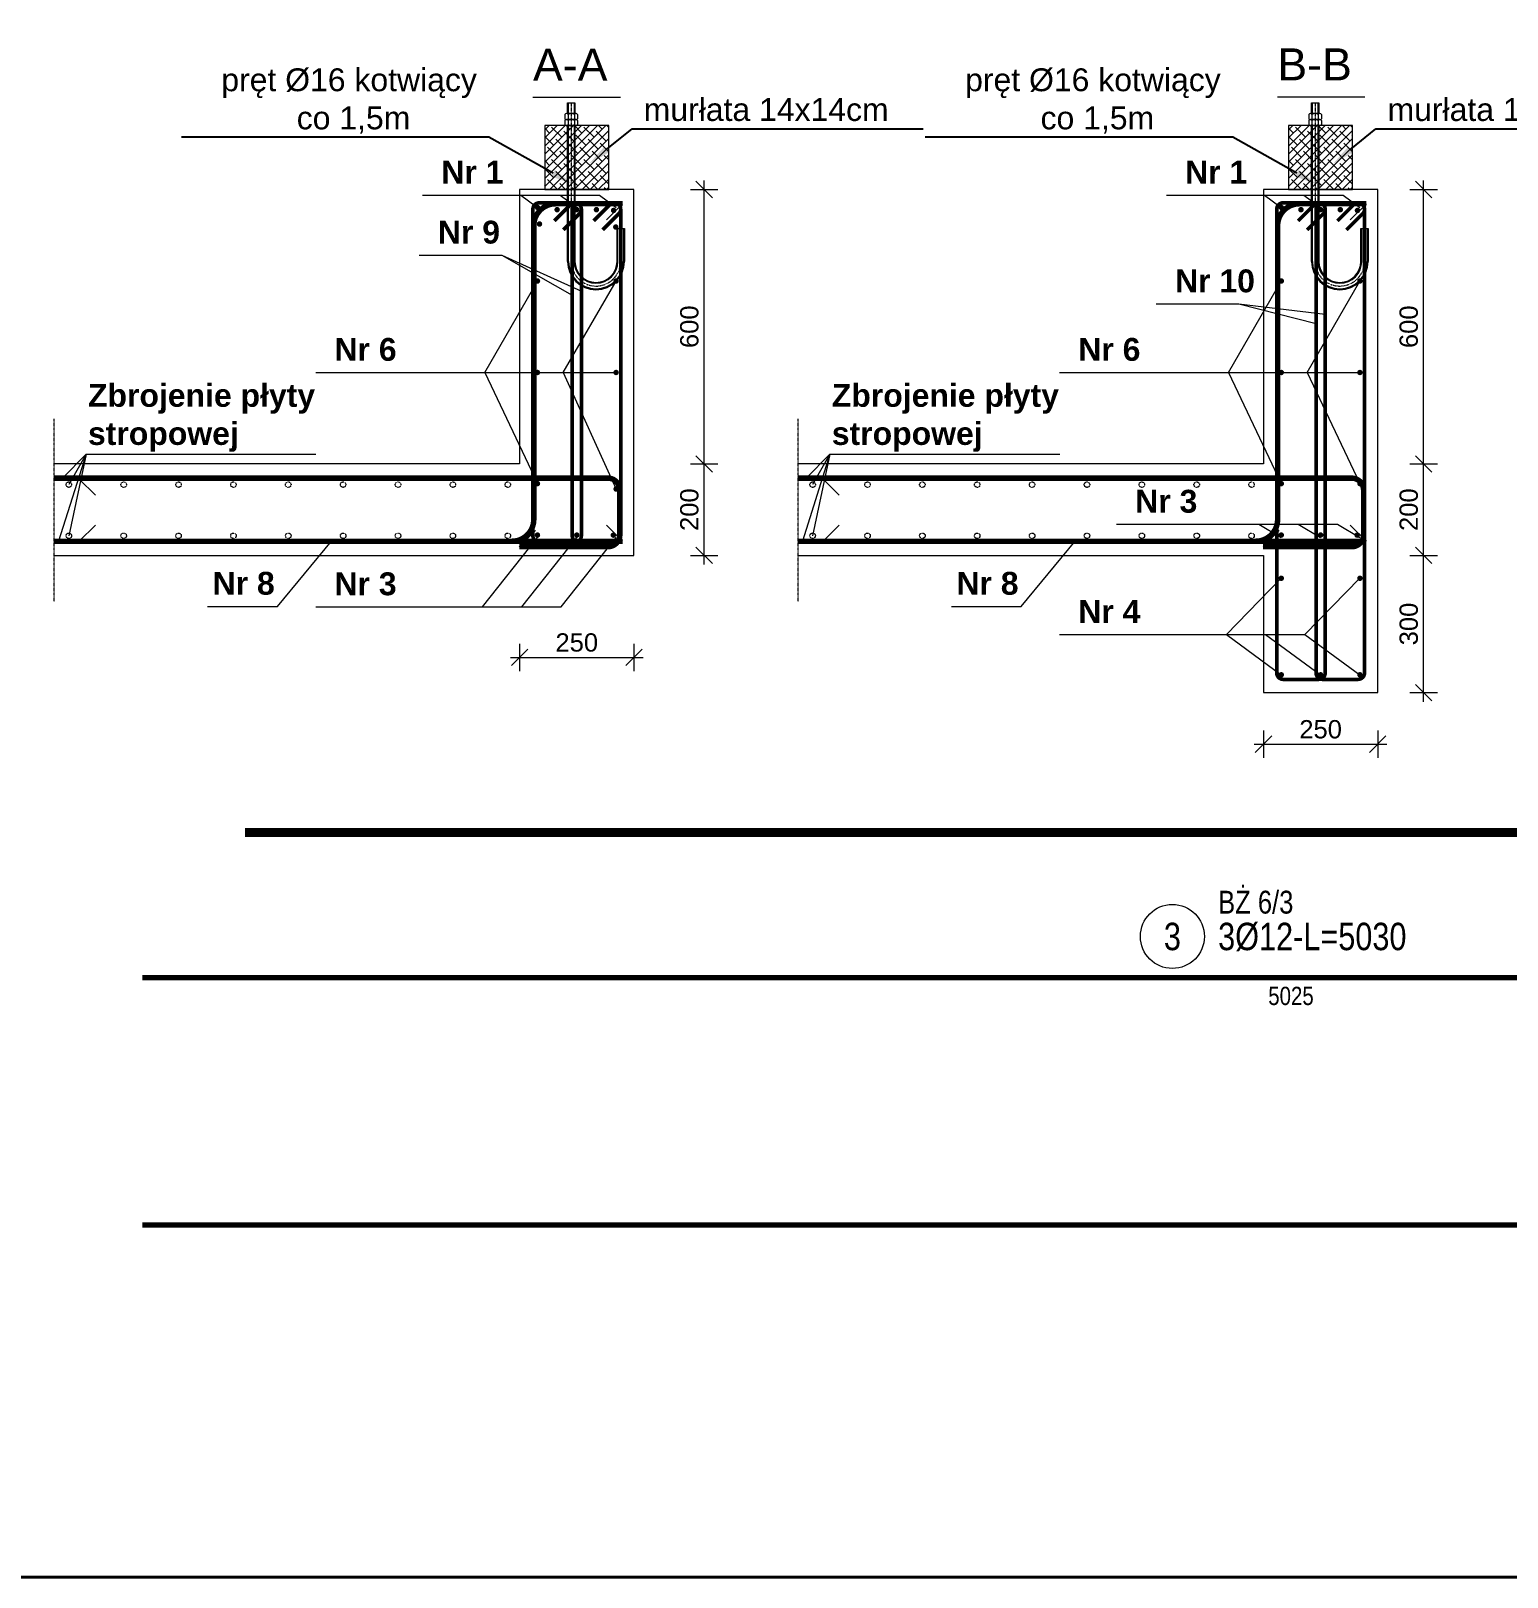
# Model space of a CAD drawing. Header units: millimetres. Extents: x 647 to 146539, y -131215 to 59.
# Drawn here: x 66491 to 69720, y -12172 to -8791 of the extents above; entities that cross this region are included whole.
import ezdxf
from ezdxf import colors
from ezdxf.entities.mleader import LeaderData, LeaderLine
from ezdxf.enums import TextEntityAlignment as Align
from ezdxf.math import Vec2, Vec3

# ---------------------------------------------------------------- set-up
doc = ezdxf.new("R2010")
doc.units = ezdxf.units.MM
doc.linetypes.add('DASHDOT', pattern=[1, 0.5, -0.25, 0, -0.25])
doc.linetypes.add('DASHED', pattern=[0.75, 0.5, -0.25])
doc.layers.get('Defpoints').update_dxf_attribs({"color": 2, "lineweight": 50})
for name, color, linetype, lineweight in [('e-cad_opisy', 2, 'Continuous', 18), ('e-cad_prety_widok', 1, 'Continuous', 40), ('G-Bloki', 221, 'Continuous', 5), ('G-Kreskowanie', 9, 'Continuous', 5), ('G-Obrys', 3, 'Continuous', 20), ('G-Opisy', 2, 'Continuous', 18), ('G-Osie', 6, 'DASHDOT', 9), ('G-Podkład', 9, 'Continuous', 13), ('G-Przerywana', 8, 'DASHED', 15), ('G-Ramka', 5, 'Continuous', 40), ('G-Wymiary', 4, 'Continuous', 9)]:
    doc.layers.add(name, color=color, linetype=linetype, lineweight=lineweight)
doc.layers.add('e-cad_rzutnie', color=61, linetype='Continuous', lineweight=5, plot=False)
doc.layers.add('G-Prety', color=1, linetype='Continuous')
doc.styles.add('Arial-GG', font='arial.ttf')
doc.styles.add('e-cad_1', font='arial.ttf')
doc.styles.get("Standard").update_dxf_attribs({"font": 'arial.ttf'})
doc.dimstyles.new('e-cad_1_20_[mm]', dxfattribs={"dimscale": 20, "dimtxt": 2, "dimasz": 1.8, "dimexe": 1.5, "dimexo": 0, "dimgap": 0.6, "dimtad": 1, "dimdec": 1, "dimrnd": 1, "dimtxsty": 'Arial-GG', "dimblk": 'OBLIQUE', "dimcen": 0, "dimdle": 1, "dimclrd": 4, "dimclre": 4, "dimclrt": 7, "dimadec": 1, "dimazin": 0, "dimtfac": 1, "dimtdec": 1, "dimtix": 1, "dimtmove": 0, "dimatfit": 2, "dimfxl": 1.5, "dimfxlon": 1, "dimlwd": -1, "dimlwe": -1, "dimarcsym": 0})

# ---------------------------------------------------------------- blocks, each defined once
blk = doc.blocks.new('_Oblique')
at = {"color": 0, "linetype": 'ByBlock', "lineweight": -2}
blk.add_line((-0.5, -0.5), (0.5, 0.5), dxfattribs=at)
blk = doc.blocks.new('*D786')
at = {"layer": 'Defpoints', "color": 0, "ltscale": 0.8, "transparency": 16777216}
for p in [(67560, -9737.7), (67963.7, -9737.7), (67810, -9937.7)]:
    blk.add_point(p, dxfattribs=at)
at = {"layer": 'G-Wymiary', "color": 4, "ltscale": 0.8, "transparency": 16777216}
for p, q in [((67963.7, -9957.7), (67963.7, -9717.7)), ((67933.7, -9737.7), (67993.7, -9737.7)), ((67933.7, -9937.7), (67993.7, -9937.7))]:
    blk.add_line(p, q, dxfattribs=at)
at = {"layer": 'G-Wymiary', "color": 4, "ltscale": 0.8, "transparency": 16777216, "xscale": 36, "yscale": 36, "zscale": 36}
for p, rotation in [((67963.7, -9737.7), 90), ((67963.7, -9937.7), 270)]:
    blk.add_blockref('_Oblique', p, dxfattribs=dict(at, rotation=rotation))
at = {"layer": 'G-Wymiary', "color": 7, "ltscale": 0.8, "transparency": 16777216, "insert": (67931.3, -9837.7), "char_height": 40, "attachment_point": 5, "rotation": 90, "style": 'Arial-GG'}
blk.add_mtext('200', dxfattribs=at)
blk = doc.blocks.new('*D787')
at = {"layer": 'Defpoints', "color": 0, "ltscale": 0.8, "transparency": 16777216}
for p in [(67810, -9137.7), (67963.7, -9137.7), (67560, -9737.7)]:
    blk.add_point(p, dxfattribs=at)
at = {"layer": 'G-Wymiary', "color": 4, "ltscale": 0.8, "transparency": 16777216}
for p, q in [((67963.7, -9757.7), (67963.7, -9117.7)), ((67933.7, -9137.7), (67993.7, -9137.7)), ((67933.7, -9737.7), (67993.7, -9737.7))]:
    blk.add_line(p, q, dxfattribs=at)
at = {"layer": 'G-Wymiary', "color": 4, "ltscale": 0.8, "transparency": 16777216, "xscale": 36, "yscale": 36, "zscale": 36}
for p, rotation in [((67963.7, -9137.7), 90), ((67963.7, -9737.7), 270)]:
    blk.add_blockref('_Oblique', p, dxfattribs=dict(at, rotation=rotation))
at = {"layer": 'G-Wymiary', "color": 7, "ltscale": 0.8, "transparency": 16777216, "insert": (67931.3, -9437.7), "char_height": 40, "attachment_point": 5, "rotation": 90, "style": 'Arial-GG'}
blk.add_mtext('600', dxfattribs=at)
blk = doc.blocks.new('*D675')
at = {"layer": 'Defpoints', "color": 0, "ltscale": 0.8, "transparency": 16777216}
for p in [(67560, -9737.7), (67810, -9937.7), (67810, -10160.7)]:
    blk.add_point(p, dxfattribs=at)
at = {"layer": 'G-Wymiary', "color": 4, "ltscale": 0.8, "transparency": 16777216}
for p, q in [((67560, -10130.7), (67560, -10190.7)), ((67810, -10130.7), (67810, -10190.7)), ((67540, -10160.7), (67830, -10160.7))]:
    blk.add_line(p, q, dxfattribs=at)
at = {"layer": 'G-Wymiary', "color": 4, "ltscale": 0.8, "transparency": 16777216, "xscale": 36, "yscale": 36, "zscale": 36, "rotation": 180}
blk.add_blockref('_Oblique', (67560, -10160.7), dxfattribs=at)
at = {"layer": 'G-Wymiary', "color": 4, "ltscale": 0.8, "transparency": 16777216, "xscale": 36, "yscale": 36, "zscale": 36}
blk.add_blockref('_Oblique', (67810, -10160.7), dxfattribs=at)
at = {"layer": 'G-Wymiary', "color": 7, "ltscale": 0.8, "transparency": 16777216, "insert": (67685, -10128.3), "char_height": 40, "attachment_point": 5, "style": 'Arial-GG'}
blk.add_mtext('250', dxfattribs=at)
blk = doc.blocks.new('*D788')
at = {"layer": 'Defpoints', "color": 0, "ltscale": 0.8, "transparency": 16777216}
for p in [(69186.8, -9937.7), (69537.1, -9937.7), (69436.8, -10237.7)]:
    blk.add_point(p, dxfattribs=at)
at = {"layer": 'G-Wymiary', "color": 4, "ltscale": 0.8, "transparency": 16777216}
for p, q in [((69507.1, -9937.7), (69567.1, -9937.7)), ((69537.1, -10257.7), (69537.1, -9917.7)), ((69507.1, -10237.7), (69567.1, -10237.7))]:
    blk.add_line(p, q, dxfattribs=at)
at = {"layer": 'G-Wymiary', "color": 4, "ltscale": 0.8, "transparency": 16777216, "xscale": 36, "yscale": 36, "zscale": 36}
for p, rotation in [((69537.1, -9937.7), 90), ((69537.1, -10237.7), 270)]:
    blk.add_blockref('_Oblique', p, dxfattribs=dict(at, rotation=rotation))
at = {"layer": 'G-Wymiary', "color": 7, "ltscale": 0.8, "transparency": 16777216, "insert": (69504.7, -10087.7), "char_height": 40, "attachment_point": 5, "rotation": 90, "style": 'Arial-GG'}
blk.add_mtext('300', dxfattribs=at)
blk = doc.blocks.new('*D789')
at = {"layer": 'Defpoints', "color": 0, "ltscale": 0.8, "transparency": 16777216}
for p in [(69186.8, -9737.7), (69537.1, -9737.7), (69186.8, -9937.7)]:
    blk.add_point(p, dxfattribs=at)
at = {"layer": 'G-Wymiary', "color": 4, "ltscale": 0.8, "transparency": 16777216}
for p, q in [((69537.1, -9957.7), (69537.1, -9717.7)), ((69507.1, -9737.7), (69567.1, -9737.7)), ((69507.1, -9937.7), (69567.1, -9937.7))]:
    blk.add_line(p, q, dxfattribs=at)
at = {"layer": 'G-Wymiary', "color": 4, "ltscale": 0.8, "transparency": 16777216, "xscale": 36, "yscale": 36, "zscale": 36}
for p, rotation in [((69537.1, -9737.7), 90), ((69537.1, -9937.7), 270)]:
    blk.add_blockref('_Oblique', p, dxfattribs=dict(at, rotation=rotation))
at = {"layer": 'G-Wymiary', "color": 7, "ltscale": 0.8, "transparency": 16777216, "insert": (69504.7, -9837.7), "char_height": 40, "attachment_point": 5, "rotation": 90, "style": 'Arial-GG'}
blk.add_mtext('200', dxfattribs=at)
blk = doc.blocks.new('*D790')
at = {"layer": 'Defpoints', "color": 0, "ltscale": 0.8, "transparency": 16777216}
for p in [(69436.8, -9137.7), (69537.1, -9137.7), (69186.8, -9737.7)]:
    blk.add_point(p, dxfattribs=at)
at = {"layer": 'G-Wymiary', "color": 4, "ltscale": 0.8, "transparency": 16777216}
for p, q in [((69537.1, -9757.7), (69537.1, -9117.7)), ((69507.1, -9137.7), (69567.1, -9137.7)), ((69507.1, -9737.7), (69567.1, -9737.7))]:
    blk.add_line(p, q, dxfattribs=at)
at = {"layer": 'G-Wymiary', "color": 4, "ltscale": 0.8, "transparency": 16777216, "xscale": 36, "yscale": 36, "zscale": 36}
for p, rotation in [((69537.1, -9137.7), 90), ((69537.1, -9737.7), 270)]:
    blk.add_blockref('_Oblique', p, dxfattribs=dict(at, rotation=rotation))
at = {"layer": 'G-Wymiary', "color": 7, "ltscale": 0.8, "transparency": 16777216, "insert": (69504.7, -9437.7), "char_height": 40, "attachment_point": 5, "rotation": 90, "style": 'Arial-GG'}
blk.add_mtext('600', dxfattribs=at)
blk = doc.blocks.new('*D791')
at = {"layer": 'Defpoints', "color": 0, "ltscale": 0.8, "transparency": 16777216}
for p in [(69186.8, -10237.7), (69436.8, -10237.7), (69436.8, -10350.5)]:
    blk.add_point(p, dxfattribs=at)
at = {"layer": 'G-Wymiary', "color": 4, "ltscale": 0.8, "transparency": 16777216}
for p, q in [((69186.8, -10320.5), (69186.8, -10380.5)), ((69436.8, -10320.5), (69436.8, -10380.5)), ((69166.8, -10350.5), (69456.8, -10350.5))]:
    blk.add_line(p, q, dxfattribs=at)
at = {"layer": 'G-Wymiary', "color": 4, "ltscale": 0.8, "transparency": 16777216, "xscale": 36, "yscale": 36, "zscale": 36, "rotation": 180}
blk.add_blockref('_Oblique', (69186.8, -10350.5), dxfattribs=at)
at = {"layer": 'G-Wymiary', "color": 4, "ltscale": 0.8, "transparency": 16777216, "xscale": 36, "yscale": 36, "zscale": 36}
blk.add_blockref('_Oblique', (69436.8, -10350.5), dxfattribs=at)
at = {"layer": 'G-Wymiary', "color": 7, "ltscale": 0.8, "transparency": 16777216, "insert": (69311.8, -10318.1), "char_height": 40, "attachment_point": 5, "style": 'Arial-GG'}
blk.add_mtext('250', dxfattribs=at)
blk = doc.blocks.new('e-cad_ZelbetOpis_7')
blk.add_circle((5, 4.5), 3.5)
at = {"layer": 'e-cad_opisy', "style": 'e-cad_1', "width": 0.8}
blk.add_attdef('NR', text='', height=3, dxfattribs=at).set_placement((5, 3), align=Align.CENTER)
for tag, p in [('OPIS_1', (10, 3)), ('UWAGI', (10, -6))]:
    blk.add_attdef(tag, p, '', height=3, dxfattribs=at)
at = {"layer": 'e-cad_opisy', "style": 'e-cad_1', "width": 0.8, "flags": 1}
for tag, p in [('SREDNICA', (0, -15)), ('DLUGOSC', (0, -20)), ('SZT', (0, -25)), ('GATUNEK_STALI', (0, -30)), ('KLASA_STALI', (0, -35)), ('OPIS_2', (0, -40)), ('KOD', (0, -50)), ('HAK_1', (0, -55)), ('HAK_2', (0, -60)), ('A', (0, -65)), ('B', (0, -70)), ('C', (0, -75)), ('D', (0, -80)), ('E', (0, -85)), ('F', (0, -90)), ('R', (0, -95)), ('HAK_1_DLUGOSC', (0, -100)), ('HAK_2_DLUGOSC', (0, -105)), ('KIERUNEK', (0, -110))]:
    blk.add_attdef(tag, p, '', height=3, dxfattribs=at)
at = {"layer": 'e-cad_rzutnie', "style": 'e-cad_1', "width": 0.8}
blk.add_attdef('POZYCJA', (10, 7), '', height=2.5, dxfattribs=at)

msp = doc.modelspace()

# ---------------------------------------------------------------- hatches: boundary and pattern name
at = {"layer": 'G-Kreskowanie', "ltscale": 0.8}
h = msp.add_hatch(dxfattribs=at)
h.set_pattern_fill('ANSI38', color=256, scale=100, style=0)
h.set_pattern_definition([(45, (-1468166.171, 750144.358), (-8.838834765, 8.838834765), []), (135, (-1468166.171, 750144.358), (-26.51650429, 8.838834765), [31.25, -18.75])])
h.paths.add_polyline_path([(67614.99, -8997.73), (67614.99, -9137.73), (67754.99, -9137.73), (67754.99, -8997.73)])
h = msp.add_hatch(dxfattribs=at)
h.set_pattern_fill('ANSI38', color=256, scale=100, style=0)
h.set_pattern_definition([(45, (-1466539.349, 750144.358), (-8.838834765, 8.838834765), []), (135, (-1466539.349, 750144.358), (-26.51650429, 8.838834765), [31.25, -18.75])])
h.paths.add_polyline_path([(69241.81, -8997.73), (69241.81, -9137.73), (69381.81, -9137.73), (69381.81, -8997.73)])
at = {"layer": 'G-Kreskowanie'}
h = msp.add_hatch(color=256, dxfattribs=at)
edge = h.paths.add_edge_path()
edge.add_arc((67598.98, -9176.72), 6, 0, 360)
h = msp.add_hatch(color=256, dxfattribs=at)
edge = h.paths.add_edge_path()
edge.add_arc((67641.98, -9181.7), 6, 0, 360)
h = msp.add_hatch(color=256, dxfattribs=at)
edge = h.paths.add_edge_path()
edge.add_arc((67684.98, -9181.7), 6, 0, 360)
h = msp.add_hatch(color=256, dxfattribs=at)
edge = h.paths.add_edge_path()
edge.add_arc((67727.98, -9181.7), 6, 0, 360)
h = msp.add_hatch(color=256, dxfattribs=at)
edge = h.paths.add_edge_path()
edge.add_arc((67765.55, -9183.34), 6, 0, 360)
h = msp.add_hatch(color=256, dxfattribs=at)
edge = h.paths.add_edge_path()
edge.add_arc((69225.8, -9176.72), 6, 0, 360)
h = msp.add_hatch(color=256, dxfattribs=at)
edge = h.paths.add_edge_path()
edge.add_arc((69268.8, -9181.7), 6, 0, 360)
h = msp.add_hatch(color=256, dxfattribs=at)
edge = h.paths.add_edge_path()
edge.add_arc((69311.8, -9181.7), 6, 0, 360)
h = msp.add_hatch(color=256, dxfattribs=at)
edge = h.paths.add_edge_path()
edge.add_arc((69354.8, -9181.7), 6, 0, 360)
h = msp.add_hatch(color=256, dxfattribs=at)
edge = h.paths.add_edge_path()
edge.add_arc((69392.37, -9183.34), 6, 0, 360)
h = msp.add_hatch(color=256, dxfattribs=at)
edge = h.paths.add_edge_path()
edge.add_arc((67603.44, -9213.01), 6, 0, 360)
h = msp.add_hatch(color=256, dxfattribs=at)
edge = h.paths.add_edge_path()
edge.add_arc((67770.29, -9219.63), 6, 0, 360)
h = msp.add_hatch(color=256, dxfattribs=at)
edge = h.paths.add_edge_path()
edge.add_arc((67598.98, -9337.72), 6, 0, 360)
h = msp.add_hatch(color=256, dxfattribs=at)
edge = h.paths.add_edge_path()
edge.add_arc((67770.98, -9337.72), 6, 0, 360)
h = msp.add_hatch(color=256, dxfattribs=at)
edge = h.paths.add_edge_path()
edge.add_arc((69225.8, -9337.72), 6, 0, 360)
h = msp.add_hatch(color=256, dxfattribs=at)
edge = h.paths.add_edge_path()
edge.add_arc((69397.8, -9337.72), 6, 0, 360)
h = msp.add_hatch(color=256, dxfattribs=at)
edge = h.paths.add_edge_path()
edge.add_arc((67598.98, -9537.72), 6, 0, 360)
h = msp.add_hatch(color=256, dxfattribs=at)
edge = h.paths.add_edge_path()
edge.add_arc((67770.98, -9537.72), 6, 0, 360)
h = msp.add_hatch(color=256, dxfattribs=at)
edge = h.paths.add_edge_path()
edge.add_arc((69225.8, -9537.72), 6, 0, 360)
h = msp.add_hatch(color=256, dxfattribs=at)
edge = h.paths.add_edge_path()
edge.add_arc((69397.8, -9537.72), 6, 0, 360)
h = msp.add_hatch(color=256, dxfattribs=at)
edge = h.paths.add_edge_path()
edge.add_arc((67598.98, -9780.72), 6, 0, 360)
h = msp.add_hatch(color=256, dxfattribs=at)
edge = h.paths.add_edge_path()
edge.add_arc((67770.98, -9792.58), 6, 0, 360)
h = msp.add_hatch(color=256, dxfattribs=at)
edge = h.paths.add_edge_path()
edge.add_arc((69225.8, -9780.72), 6, 0, 360)
h = msp.add_hatch(color=256, dxfattribs=at)
edge = h.paths.add_edge_path()
edge.add_arc((69397.8, -9780.72), 6, 0, 360)
h = msp.add_hatch(color=256, dxfattribs=at)
edge = h.paths.add_edge_path()
edge.add_arc((67598.98, -9893.21), 6, 0, 360)
h = msp.add_hatch(color=256, dxfattribs=at)
edge = h.paths.add_edge_path()
edge.add_arc((67684.98, -9893.21), 6, 0, 360)
h = msp.add_hatch(color=256, dxfattribs=at)
edge = h.paths.add_edge_path()
edge.add_arc((67764.93, -9893.41), 6, 0, 360)
h = msp.add_hatch(color=256, dxfattribs=at)
edge = h.paths.add_edge_path()
edge.add_arc((69225.8, -9893.21), 6, 0, 360)
h = msp.add_hatch(color=256, dxfattribs=at)
edge = h.paths.add_edge_path()
edge.add_arc((69311.8, -9893.21), 6, 0, 360)
h = msp.add_hatch(color=256, dxfattribs=at)
edge = h.paths.add_edge_path()
edge.add_arc((69391.75, -9893.41), 6, 0, 360)
h = msp.add_hatch(color=256, dxfattribs=at)
edge = h.paths.add_edge_path()
edge.add_arc((69225.8, -9987.72), 6, 0, 360)
h = msp.add_hatch(color=256, dxfattribs=at)
edge = h.paths.add_edge_path()
edge.add_arc((69397.8, -9987.72), 6, 0, 360)
h = msp.add_hatch(color=256, dxfattribs=at)
edge = h.paths.add_edge_path()
edge.add_arc((69225.8, -10198.72), 6, 0, 360)
h = msp.add_hatch(color=256, dxfattribs=at)
edge = h.paths.add_edge_path()
edge.add_arc((69311.8, -10198.72), 6, 0, 360)
h = msp.add_hatch(color=256, dxfattribs=at)
edge = h.paths.add_edge_path()
edge.add_arc((69397.8, -10198.72), 6, 0, 360)

# ---------------------------------------------------------------- linework, layer by layer
at = {"layer": 'e-cad_prety_widok', "ltscale": 0.8, "const_width": 12}
for points in [[(67784.99, -9168.73), (67638.99, -9168.73, 0.4142136), (67590.99, -9216.73), (67590.99, -9858.73, -0.4142136), (67542.99, -9906.73), (66596.99, -9906.73)], [(69411.81, -9168.73), (69265.81, -9168.73, 0.4142136), (69217.81, -9216.73), (69217.81, -9858.73, -0.4142136), (69169.81, -9906.73), (68223.81, -9906.73)]]:
    msp.add_lwpolyline(points, format="xyb", dxfattribs=at)
at = {"layer": 'e-cad_prety_widok'}
for points, const_width in [([(76759.5, -10543.54), (66959.5, -10543.54)], 20), ([(71759.5, -10860.92), (66734.5, -10860.92)], 12)]:
    msp.add_lwpolyline(points, dxfattribs=dict(at, const_width=const_width))
msp.add_lwpolyline([(78734.5, -11401.81, 12, 12, 0), (66734.5, -11401.81, 14.11, 14.11, 0)], format="xyseb", dxfattribs=at)
at = {"layer": 'G-Obrys', "ltscale": 0.8}
for p, q in [((67749.63, -9204.08), (67784.99, -9168.73)), ((69376.45, -9204.08), (69411.81, -9168.73)), ((66632.34, -9806.29), (66596.99, -9770.93)), ((68259.16, -9806.29), (68223.81, -9770.93)), ((66632.34, -9871.37), (66596.99, -9906.73)), ((67749.63, -9871.37), (67784.99, -9906.73)), ((68259.16, -9871.37), (68223.81, -9906.73)), ((69376.45, -9871.37), (69411.81, -9906.73)), ((67558.99, -9918.73), (67594.34, -9883.37)), ((69185.81, -9918.73), (69221.16, -9883.37))]:
    msp.add_line(p, q, dxfattribs=at)
at = {"layer": 'G-Obrys'}
for points in [[(66542.29, -9937.73), (67809.99, -9937.73), (67809.99, -9137.73), (67559.99, -9137.73), (67559.99, -9737.73), (66542.29, -9737.73)], [(68169.11, -9937.73), (69186.81, -9937.73), (69186.81, -10237.73), (69436.81, -10237.73), (69436.81, -9137.73), (69186.81, -9137.73), (69186.81, -9737.73), (68169.11, -9737.73)]]:
    msp.add_lwpolyline(points, dxfattribs=at)
at = {"layer": 'G-Opisy'}
for p, q in [((67589.18, -8935.63), (67780.8, -8935.63)), ((69217.18, -8934.68), (69408.8, -8934.68)), ((67347.56, -9150.08), (67734.52, -9150.08)), ((67562.52, -9150.08), (67598.98, -9176.72)), ((67648.52, -9150.08), (67684.98, -9176.72)), ((67734.52, -9150.08), (67770.98, -9176.72)), ((68974.38, -9150.08), (69361.34, -9150.08)), ((69189.34, -9150.08), (69225.8, -9176.72)), ((69275.34, -9150.08), (69311.8, -9176.72)), ((69361.34, -9150.08), (69397.8, -9176.72)), ((67340.17, -9281.33), (67520.69, -9281.33)), ((67520.69, -9281.33), (67674.99, -9368.8)), ((67520.69, -9281.33), (67694.99, -9360.04)), ((67483.52, -9537.73), (67598.99, -9337.73)), ((67655.52, -9537.73), (67770.99, -9337.73)), ((69110.34, -9537.73), (69225.81, -9337.73)), ((69282.34, -9537.73), (69397.81, -9337.73)), ((68952.33, -9387.9), (69132.85, -9387.9)), ((69132.85, -9387.9), (69301.81, -9430.28)), ((69132.85, -9387.9), (69321.81, -9410.52)), ((67113.91, -9537.73), (67401.47, -9537.73)), ((67401.47, -9537.73), (67655.52, -9537.73)), ((67401.47, -9537.73), (67483.52, -9537.73)), ((67401.47, -9537.73), (67770.99, -9537.73)), ((67401.47, -9537.73), (67598.99, -9537.73)), ((67401.47, -9537.73), (67655.52, -9537.73)), ((67401.47, -9537.73), (67483.52, -9537.73)), ((67483.52, -9537.73), (67598.98, -9780.72)), ((67598.99, -9537.73), (67598.99, -9537.73)), ((67655.52, -9537.73), (67770.98, -9792.58)), ((67770.99, -9537.73), (67770.99, -9537.73)), ((68740.73, -9537.73), (69028.29, -9537.73)), ((69028.29, -9537.73), (69397.81, -9537.73)), ((69028.29, -9537.73), (69282.34, -9537.73)), ((69110.34, -9537.73), (69225.81, -9780.73)), ((69225.81, -9537.73), (69225.81, -9537.73)), ((69282.34, -9537.73), (69397.81, -9780.73)), ((69397.81, -9537.73), (69397.81, -9537.73)), ((66611.77, -9716.4), (66551.55, -9906.73)), ((66611.77, -9716.4), (66560.06, -9768.73)), ((66611.77, -9716.4), (66573.99, -9894.73)), ((66611.77, -9716.4), (66573.99, -9782.93)), ((66611.77, -9716.4), (67114.57, -9716.4)), ((68238.59, -9716.4), (68178.37, -9906.73)), ((68238.59, -9716.4), (68186.88, -9768.73)), ((68238.59, -9716.4), (68200.81, -9894.73)), ((68238.59, -9716.4), (68200.81, -9782.93)), ((68238.59, -9716.4), (68741.39, -9716.4)), ((68865.25, -9869.72), (69224.61, -9869.72)), ((69027.61, -9869.72), (69348.76, -9869.72)), ((69176.76, -9869.72), (69225.8, -9898.72)), ((69224.61, -9869.72), (69301.95, -9869.72)), ((69262.76, -9869.72), (69311.8, -9898.72)), ((69348.76, -9869.72), (69397.8, -9898.72)), ((67478.81, -10050.23), (67598.99, -9898.73)), ((67564.81, -10050.23), (67684.99, -9898.73)), ((67650.81, -10050.23), (67770.99, -9898.73)), ((67030.08, -10049.18), (67148.22, -9906.73)), ((68656.9, -10049.18), (68775.04, -9906.73)), ((69105.62, -10110.92), (69225.8, -9987.72)), ((69277.62, -10110.92), (69397.8, -9987.72)), ((66877.52, -10049.18), (67030.08, -10049.18)), ((67113.91, -10050.23), (67401.47, -10050.23)), ((67401.47, -10050.23), (67478.81, -10050.23)), ((67401.47, -10050.23), (67650.81, -10050.23)), ((67401.47, -10050.23), (67564.81, -10050.23)), ((68504.34, -10049.18), (68656.9, -10049.18)), ((68740.72, -10110.92), (69028.28, -10110.92)), ((69028.28, -10110.92), (69191.62, -10110.92)), ((69028.28, -10110.92), (69277.62, -10110.92)), ((69105.62, -10110.92), (69225.8, -10198.72)), ((69191.62, -10110.92), (69311.8, -10198.72)), ((69277.62, -10110.92), (69397.8, -10198.72))]:
    msp.add_line(p, q, dxfattribs=at)
at = {"layer": 'G-Opisy', "ltscale": 0.8}
for points in [[(67614.99, -8997.73), (67614.99, -9137.73), (67754.99, -9137.73), (67754.99, -8997.73), (67614.99, -8997.73)], [(69241.81, -8997.73), (69241.81, -9137.73), (69381.81, -9137.73), (69381.81, -8997.73), (69241.81, -8997.73)]]:
    msp.add_lwpolyline(points, dxfattribs=at)
at = {"layer": 'G-Osie', "ltscale": 0.2}
for points in [[(67672.99, -8947.73), (67672.99, -9294.73, 0.4142136), (67726.99, -9348.73), (67726.99, -9348.73, 0.4142136), (67780.99, -9294.73), (67780.99, -9222.73)], [(69299.81, -8947.73), (69299.81, -9294.73, 0.4142136), (69353.81, -9348.73), (69353.81, -9348.73, 0.4142136), (69407.81, -9294.73), (69407.81, -9222.73)]]:
    msp.add_lwpolyline(points, format="xyb", dxfattribs=at)
at = {"layer": 'G-Podkład', "ltscale": 50}
for p, q in [((67659.14, -8973.73), (67659.14, -8982.73)), ((67659.14, -8986.73), (67659.14, -8995.73)), ((67683.37, -8971.73), (67662.6, -8971.73)), ((67683.37, -8984.73), (67662.6, -8984.73)), ((67683.37, -8984.73), (67662.6, -8984.73)), ((67666.06, -8984.73), (67662.6, -8984.73)), ((67666.06, -8973.73), (67666.06, -8982.73)), ((67666.06, -8984.73), (67679.91, -8984.73)), ((67666.06, -8986.73), (67666.06, -8995.73)), ((67679.91, -8973.73), (67679.91, -8982.73)), ((67683.37, -8984.73), (67679.91, -8984.73)), ((67679.91, -8986.73), (67679.91, -8995.73)), ((67686.84, -8973.73), (67686.84, -8982.73)), ((67686.84, -8986.73), (67686.84, -8995.73)), ((69285.96, -8973.73), (69285.96, -8982.73)), ((69285.96, -8986.73), (69285.96, -8995.73)), ((69310.19, -8971.73), (69289.42, -8971.73)), ((69310.19, -8984.73), (69289.42, -8984.73)), ((69310.19, -8984.73), (69289.42, -8984.73)), ((69292.88, -8984.73), (69289.42, -8984.73)), ((69292.88, -8973.73), (69292.88, -8982.73)), ((69292.88, -8984.73), (69306.73, -8984.73)), ((69292.88, -8986.73), (69292.88, -8995.73)), ((69306.73, -8973.73), (69306.73, -8982.73)), ((69310.19, -8984.73), (69306.73, -8984.73)), ((69306.73, -8986.73), (69306.73, -8995.73)), ((69313.66, -8973.73), (69313.66, -8982.73)), ((69313.66, -8986.73), (69313.66, -8995.73)), ((67683.37, -8997.73), (67662.6, -8997.73)), ((67666.06, -8997.73), (67662.6, -8997.73)), ((67666.06, -8997.73), (67679.91, -8997.73)), ((67683.37, -8997.73), (67679.91, -8997.73)), ((69310.19, -8997.73), (69289.42, -8997.73)), ((69292.88, -8997.73), (69289.42, -8997.73)), ((69292.88, -8997.73), (69306.73, -8997.73)), ((69310.19, -8997.73), (69306.73, -8997.73))]:
    msp.add_line(p, q, dxfattribs=at)
for points in [[(67664.99, -8971.73), (67664.99, -8947.73), (67680.99, -8947.73), (67680.99, -8971.73)], [(67666.99, -8971.73), (67666.99, -8947.73), (67678.99, -8947.73), (67678.99, -8971.73)], [(69291.81, -8971.73), (69291.81, -8947.73), (69307.81, -8947.73), (69307.81, -8971.73)], [(69293.81, -8971.73), (69293.81, -8947.73), (69305.81, -8947.73), (69305.81, -8971.73)], [(67664.99, -9294.73), (67664.99, -8997.73)], [(67666.99, -9294.73), (67666.99, -8997.73)], [(67678.99, -8997.73), (67678.99, -9294.73)], [(67680.99, -8997.73), (67680.99, -9294.73)], [(69291.81, -9294.73), (69291.81, -8997.73)], [(69293.81, -9294.73), (69293.81, -8997.73)], [(69305.81, -8997.73), (69305.81, -9294.73)], [(69307.81, -8997.73), (69307.81, -9294.73)], [(67772.99, -9294.73), (67772.99, -9222.73), (67788.99, -9222.73), (67788.99, -9294.73)], [(67774.99, -9294.73), (67774.99, -9222.73), (67786.99, -9222.73), (67786.99, -9294.73)], [(69399.81, -9294.73), (69399.81, -9222.73), (69415.81, -9222.73), (69415.81, -9294.73)], [(69401.81, -9294.73), (69401.81, -9222.73), (69413.81, -9222.73), (69413.81, -9294.73)]]:
    msp.add_lwpolyline(points, dxfattribs=at)
for centre, radius, start, end in [((67662.6, -8975.72), 4, 29.97705, 150.02295), ((67662.6, -8980.73), 4, 209.97705, 330.02295), ((67662.6, -8988.72), 4, 29.97705, 150.02295), ((67672.99, -8984.72), 12.99, 57.78165, 122.21835), ((67672.99, -8971.74), 12.99, 237.78165, 302.21835), ((67672.99, -8997.72), 12.99, 57.78165, 122.21835), ((67683.37, -8975.72), 4, 29.97705, 150.02295), ((67679.91, -8973.73), 0, 270, 25.5633), ((67683.37, -8980.73), 4, 209.97705, 330.02295), ((67679.91, -8982.73), 0, 334.4367, 90), ((67683.37, -8988.72), 4, 29.97705, 150.02295), ((67679.91, -8986.73), 0, 270, 25.5633), ((69289.42, -8975.72), 4, 29.97705, 150.02295), ((69289.42, -8980.73), 4, 209.97705, 330.02295), ((69289.42, -8988.72), 4, 29.97705, 150.02295), ((69299.81, -8984.72), 12.99, 57.78165, 122.21835), ((69299.81, -8971.74), 12.99, 237.78165, 302.21835), ((69299.81, -8997.72), 12.99, 57.78165, 122.21835), ((69310.19, -8975.72), 4, 29.97705, 150.02295), ((69306.73, -8973.73), 0, 270, 25.5633), ((69310.19, -8980.73), 4, 209.97705, 330.02295), ((69306.73, -8982.73), 0, 334.4367, 90), ((69310.19, -8988.72), 4, 29.97705, 150.02295), ((69306.73, -8986.73), 0, 270, 25.5633), ((67662.6, -8993.73), 4, 209.97705, 330.02295), ((67672.99, -8984.74), 12.99, 237.78165, 302.21835), ((67683.37, -8993.73), 4, 209.97705, 330.02295), ((67679.91, -8995.73), 0, 334.4367, 90), ((69289.42, -8993.73), 4, 209.97705, 330.02295), ((69299.81, -8984.74), 12.99, 237.78165, 302.21835), ((69310.19, -8993.73), 4, 209.97705, 330.02295), ((69306.73, -8995.73), 0, 334.4367, 90), ((67726.99, -9294.73), 62, 180, 0), ((67726.99, -9294.73), 60, 180, 0), ((67726.99, -9294.73), 48, 180, 0), ((67726.99, -9294.73), 46, 180, 0), ((69353.81, -9294.73), 62, 180, 0), ((69353.81, -9294.73), 60, 180, 0), ((69353.81, -9294.73), 48, 180, 0), ((69353.81, -9294.73), 46, 180, 0)]:
    msp.add_arc(centre, radius, start, end, dxfattribs=at)
at = {"layer": 'G-Prety', "const_width": 8}
for points in [[(67635.74, -9206.19), (67671.09, -9170.83, -0.66811), (67694.99, -9180.73), (67694.99, -9894.73, -0.413797), (67680.99, -9908.73), (67602.99, -9908.73, -0.413797), (67588.99, -9894.73), (67588.99, -9180.73, -0.413797), (67602.99, -9166.73), (67680.99, -9166.73, -0.66811), (67690.89, -9190.63), (67655.53, -9225.98)], [(67721.74, -9206.19), (67757.09, -9170.83, -0.66811), (67780.99, -9180.73), (67780.99, -9894.73, -0.413797), (67766.99, -9908.73), (67688.99, -9908.73, -0.413797), (67674.99, -9894.73), (67674.99, -9180.73, -0.413797), (67688.99, -9166.73), (67766.99, -9166.73, -0.66811), (67776.89, -9190.63), (67741.53, -9225.98)], [(69262.56, -9206.19), (69297.91, -9170.83, -0.66811), (69321.81, -9180.73), (69321.81, -10194.73, -0.413797), (69307.81, -10208.73), (69229.81, -10208.73, -0.413797), (69215.81, -10194.73), (69215.81, -9180.73, -0.413797), (69229.81, -9166.73), (69307.81, -9166.73, -0.66811), (69317.71, -9190.63), (69282.35, -9225.98)], [(69348.56, -9206.19), (69383.91, -9170.83, -0.66811), (69407.81, -9180.73), (69407.81, -10194.73, -0.413797), (69393.81, -10208.73), (69315.81, -10208.73, -0.413797), (69301.81, -10194.73), (69301.81, -9180.73, -0.413797), (69315.81, -9166.73), (69393.81, -9166.73, -0.66811), (69403.71, -9190.63), (69368.35, -9225.98)]]:
    msp.add_lwpolyline(points, format="xyb", dxfattribs=at)
at = {"layer": 'G-Przerywana', "ltscale": 0.02}
for p, q in [((66542.29, -10038.83), (66542.29, -9638.83)), ((68169.11, -10038.83), (68169.11, -9638.83))]:
    msp.add_line(p, q, dxfattribs=at)
at = {"layer": 'G-Przerywana', "ltscale": 0.02, "const_width": 12}
for points in [[(67558.99, -9918.73), (67752.99, -9918.73, 0.4142136), (67778.99, -9892.73), (67778.99, -9794.73, 0.4142136), (67752.99, -9768.73), (66542.29, -9768.73)], [(69185.81, -9918.73), (69379.81, -9918.73, 0.4142136), (69405.81, -9892.73), (69405.81, -9794.73, 0.4142136), (69379.81, -9768.73), (68169.11, -9768.73)]]:
    msp.add_lwpolyline(points, format="xyb", dxfattribs=at)
for points in [[(67784.99, -9906.73), (66542.29, -9906.73)], [(69411.81, -9906.73), (68169.11, -9906.73)]]:
    msp.add_lwpolyline(points, dxfattribs=at)
at = {"layer": 'G-Przerywana', "ltscale": 0.02}
for centre in [(66573.99, -9782.93), (66693.99, -9782.93), (66813.99, -9782.93), (66933.99, -9782.93), (67053.99, -9782.93), (67173.99, -9782.93), (67293.99, -9782.93), (67413.99, -9782.93), (67533.99, -9782.93), (68200.81, -9782.93), (68320.81, -9782.93), (68440.81, -9782.93), (68560.81, -9782.93), (68680.81, -9782.93), (68800.81, -9782.93), (68920.81, -9782.93), (69040.81, -9782.93), (69160.81, -9782.93), (66573.99, -9894.73), (66693.99, -9894.73), (66813.99, -9894.73), (66933.99, -9894.73), (67053.99, -9894.73), (67173.99, -9894.73), (67293.99, -9894.73), (67413.99, -9894.73), (67533.99, -9894.73), (68200.81, -9894.73), (68320.81, -9894.73), (68440.81, -9894.73), (68560.81, -9894.73), (68680.81, -9894.73), (68800.81, -9894.73), (68920.81, -9894.73), (69040.81, -9894.73), (69160.81, -9894.73)]:
    msp.add_circle(centre, 6, dxfattribs=at)
at = {"layer": 'G-Ramka', "color": 5}
msp.add_lwpolyline([(59757.36, -6631.74), (59757.36, -12171.74), (101638.55, -12171.74), (101638.55, -6631.74)], close=True, dxfattribs=at)

# ---------------------------------------------------------------- block references
at = {"layer": 'G-Bloki', "ltscale": 0.8, "xscale": 20, "yscale": 20, "zscale": 20}
msp.add_blockref('e-cad_ZelbetOpis_7', (68887.63, -10860.92), dxfattribs=at).add_auto_attribs({'OPIS_1': '3%%c12-L=5030', 'NR': '3', 'POZYCJA': 'BŻ 6/3'})

# ---------------------------------------------------------------- texts
at = {"layer": 'e-cad_opisy', "ltscale": 0.8, "style": 'e-cad_1', "width": 0.8}
msp.add_text('5025', height=40, dxfattribs=at).set_placement((69247, -10900.92), align=Align.MIDDLE_CENTER)
at = {"layer": 'G-Opisy', "attachment_point": 1}
for s, insert, char_height in [('{\\fArial|b0|i0|c0|p0;A-A}', (67589.18, -8829.91), 70), ('{\\fArial|b0|i0|c0|p0;B-B}', (69217.18, -8828.96), 70), ('{\\fArial|b1|i0|c0|p0;Nr 1}', (67388.64, -9074.57), 50), ('{\\fArial|b1|i0|c0|p0;Nr 1}', (69015.46, -9074.57), 50), ('{\\fArial|b1|i0|c0|p0;Nr 9}', (67381.25, -9205.82), 50), ('{\\fArial|b1|i0|c0|p0;Nr 10}', (68993.41, -9312.39), 50), ('{\\fArial|b1|i0|c0|p0;Nr 6}', (67154.99, -9462.21), 50), ('{\\fArial|b1|i0|c0|p0;Nr 6}', (68781.81, -9462.21), 50), ('{\\fArial|b1|i0|c0|p0;Zbrojenie płyty\\Pstropowej}', (66615.95, -9562.74), 50), ('{\\fArial|b1|i0|c0|p0;Zbrojenie płyty\\Pstropowej}', (68242.77, -9562.74), 50), ('{\\fArial|b1|i0|c0|p0;Nr 3}', (68906.33, -9794.21), 50), ('{\\fArial|b1|i0|c0|p0;Nr 8}', (66888.47, -9973.66), 50), ('{\\fArial|b1|i0|c0|p0;Nr 8}', (68515.3, -9973.66), 50), ('{\\fArial|b1|i0|c0|p0;Nr 3}', (67154.99, -9974.72), 50), ('{\\fArial|b1|i0|c0|p0;Nr 4}', (68781.8, -10035.4), 50)]:
    msp.add_mtext(s, dxfattribs=dict(at, insert=insert, char_height=char_height))

# ---------------------------------------------------------------- dimensions: what is measured, and where the dimension line sits
at = {"layer": 'G-Wymiary', "ltscale": 0.8}
for base, p1, p2, picture, middle in [((67963.74, -9137.73), (67559.99, -9737.73), (67809.99, -9137.73), '*D787', (67931.31, -9437.73)), ((69537.09, -9137.73), (69186.81, -9737.73), (69436.81, -9137.73), '*D790', (69504.67, -9437.73)), ((69537.09, -9737.73), (69186.81, -9937.73), (69186.81, -9737.73), '*D789', (69504.67, -9837.73))]:
    dim = msp.add_linear_dim(base=base, p1=p1, p2=p2, angle=90, dimstyle='e-cad_1_20_[mm]', override={"dimtmove": 1}, dxfattribs=at)
    dim.commit()
    dim.dimension.update_dxf_attribs({"geometry": picture, "text_midpoint": middle})
for base, p1, p2, picture, middle in [((67963.74, -9737.73), (67809.99, -9937.73), (67559.99, -9737.73), '*D786', (67931.31, -9837.73)), ((69537.09, -9937.73), (69436.81, -10237.73), (69186.81, -9937.73), '*D788', (69504.66, -10087.73))]:
    dim = msp.add_linear_dim(base=base, p1=p1, p2=p2, angle=90, dimstyle='e-cad_1_20_[mm]', dxfattribs=at)
    dim.commit()
    dim.dimension.update_dxf_attribs({"geometry": picture, "text_midpoint": middle})
for base, p1, p2, picture, middle in [((67809.99, -10160.74), (67559.99, -9737.73), (67809.99, -9937.73), '*D675', (67684.99, -10128.32)), ((69436.81, -10350.51), (69186.81, -10237.73), (69436.81, -10237.73), '*D791', (69311.81, -10318.08))]:
    dim = msp.add_linear_dim(base=base, p1=p1, p2=p2, dimstyle='e-cad_1_20_[mm]', dxfattribs=at)
    dim.commit()
    dim.dimension.update_dxf_attribs({"geometry": picture, "text_midpoint": middle})

# ---------------------------------------------------------------- leaders
at = {"layer": 'G-Opisy', "ltscale": 0.8}
ml = msp.add_multileader_mtext('Standard', dxfattribs=at)
ml.set_content('\\A1;\\pxsm1,qc;pręt %%C16 kotwiący\\P co 1,5m', color=2, style='Arial-GG')
ml.set_leader_properties(color=4)
ml.build(insert=Vec2(0, 0))
ml.multileader.update_dxf_attribs({"text_left_attachment_type": 5, "text_right_attachment_type": 5, "dogleg_length": 2, "arrow_head_size": 50})
ctx = ml.context
ctx.base_point, ctx.char_height, ctx.arrow_head_size, ctx.landing_gap_size, ctx.plane_origin = Vec3(66884.11, -9023.07), 50, 50, 25, Vec3(67996.46, -8788.96)
ctx.left_attachment, ctx.right_attachment, ctx.text_align_type = 5, 5, 1
notes = []
notes.append((ctx, [(0, (1, 1, 0), (67492.93, -9023.07), (-1, 0), 5, [(0, [(67676.69, -9126.2)], 0, [])])]))
ctx.mtext.insert, ctx.mtext.defined_height, ctx.mtext.alignment, ctx.mtext.line_spacing_style, ctx.mtext.flow_direction = Vec3(67187, -8872.66), 200, 2, 2, 5
ml = msp.add_multileader_mtext('Standard', dxfattribs=at)
ml.set_content('\\A1;\\pxsm1,qc;pręt %%C16 kotwiący\\P co 1,5m', color=2, style='Arial-GG')
ml.set_leader_properties(color=4)
ml.build(insert=Vec2(0, 0))
ml.multileader.update_dxf_attribs({"text_left_attachment_type": 5, "text_right_attachment_type": 5, "dogleg_length": 2, "arrow_head_size": 50})
ctx = ml.context
ctx.base_point, ctx.char_height, ctx.arrow_head_size, ctx.landing_gap_size, ctx.plane_origin = Vec3(68510.94, -9023.07), 50, 50, 25, Vec3(69623.28, -8788.96)
ctx.left_attachment, ctx.right_attachment, ctx.text_align_type = 5, 5, 1
notes.append((ctx, [(0, (1, 1, 0), (69119.76, -9023.07), (-1, 0), 5, [(0, [(69303.52, -9126.2)], 0, [])])]))
ctx.mtext.insert, ctx.mtext.defined_height, ctx.mtext.alignment, ctx.mtext.line_spacing_style, ctx.mtext.flow_direction = Vec3(68813.82, -8872.66), 200, 2, 2, 5
ml = msp.add_multileader_mtext('Standard', dxfattribs=at)
ml.set_content('\\A1;\\pxsm1,qc;murłata 14x14cm', color=2, style='Arial-GG')
ml.set_leader_properties(color=4)
ml.build(insert=Vec2(0, 0))
ml.multileader.update_dxf_attribs({"text_left_attachment_type": 5, "text_right_attachment_type": 5, "dogleg_length": 2, "arrow_head_size": 50})
ctx = ml.context
ctx.base_point, ctx.char_height, ctx.arrow_head_size, ctx.landing_gap_size, ctx.plane_origin = Vec3(67810.86, -9004.61), 50, 50, 25, Vec3(67302.34, -8770.5)
ctx.left_attachment, ctx.right_attachment, ctx.text_align_type = 5, 5, 1
notes.append((ctx, [(0, (1, 1, 0), (67805.86, -9004.61), (1, 0), 5, [(0, [(67712.23, -9081.36)], 0, [])])]))
ctx.mtext.insert, ctx.mtext.defined_height, ctx.mtext.alignment, ctx.mtext.line_spacing_style, ctx.mtext.flow_direction = Vec3(68099.18, -8937.74), 200, 2, 2, 5
ml = msp.add_multileader_mtext('Standard', dxfattribs=at)
ml.set_content('\\A1;\\pxsm1,qc;murłata 14x14cm', color=2, style='Arial-GG')
ml.set_leader_properties(color=4)
ml.build(insert=Vec2(0, 0))
ml.multileader.update_dxf_attribs({"text_left_attachment_type": 5, "text_right_attachment_type": 5, "dogleg_length": 2, "arrow_head_size": 50})
ctx = ml.context
ctx.base_point, ctx.char_height, ctx.arrow_head_size, ctx.landing_gap_size, ctx.plane_origin = Vec3(69437.68, -9004.61), 50, 50, 25, Vec3(68929.16, -8770.5)
ctx.left_attachment, ctx.right_attachment, ctx.text_align_type = 5, 5, 1
notes.append((ctx, [(0, (1, 1, 0), (69432.68, -9004.61), (1, 0), 5, [(0, [(69339.05, -9081.36)], 0, [])])]))
ctx.mtext.insert, ctx.mtext.defined_height, ctx.mtext.alignment, ctx.mtext.line_spacing_style, ctx.mtext.flow_direction = Vec3(69726, -8937.74), 200, 2, 2, 5
for ctx, leaders in notes:
    for number, flags, end, landing, length, lines in leaders:
        leader = LeaderData()
        leader.index, (leader.has_last_leader_line, leader.has_dogleg_vector, leader.attachment_direction) = number, flags
        leader.last_leader_point, leader.dogleg_vector, leader.dogleg_length = Vec3(end), Vec3(landing), length
        for number, points, colour, breaks in lines:
            line = LeaderLine()
            line.index, line.vertices, line.color, line.breaks = number, Vec3.list(points), colors.encode_raw_color(colour), breaks
            leader.lines.append(line)
        ctx.leaders.append(leader)

doc.saveas('drawing.dxf')
